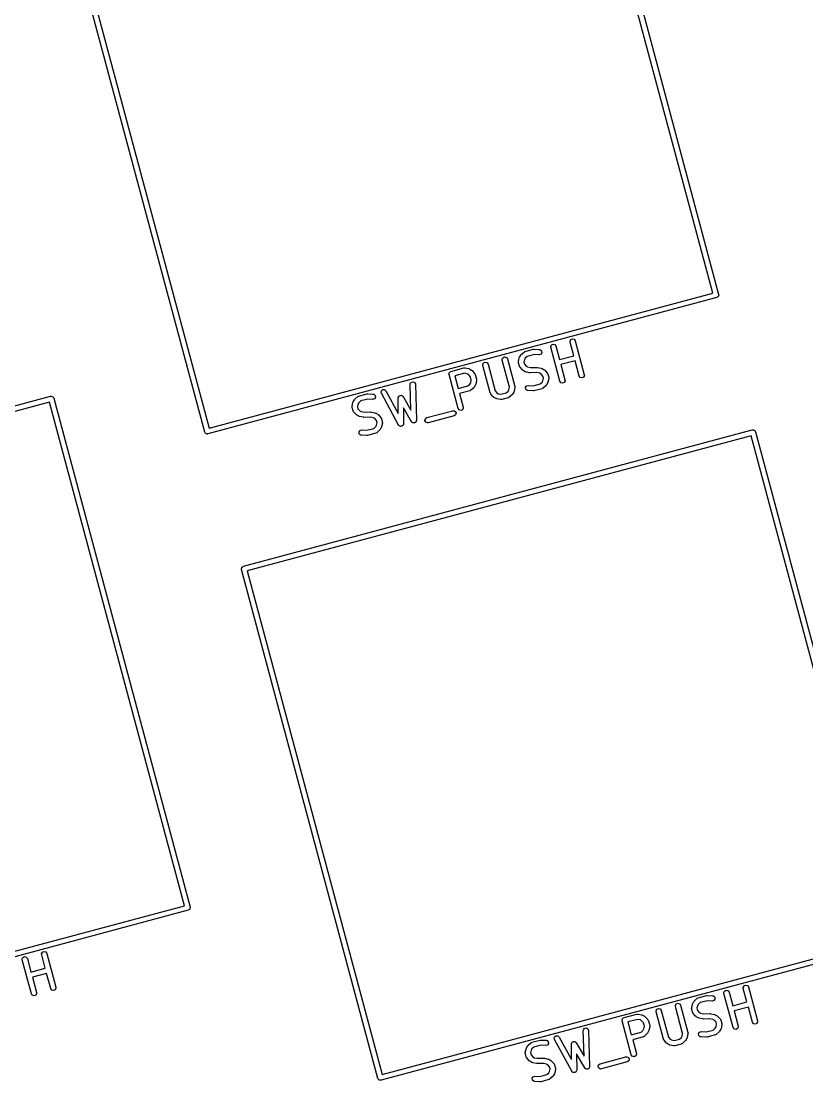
# Model space of a CAD drawing. Extents: x 43 to 269, y -130 to -26.
# Drawn here: x 222.45 to 244.81, y -81.91 to -51.71 of the extents above; entities that cross this region are included whole.
import ezdxf

# ---------------------------------------------------------------- set-up
doc = ezdxf.new("R2010")
doc.units = 0
doc.layers.add('BLACK', color=7, linetype='CONTINUOUS')

msp = doc.modelspace()

# ---------------------------------------------------------------- linework, layer by layer
at = {"layer": 'BLACK', "linetype": 'CONTINUOUS'}
for p, q in [((242.14, -59.4581), (238.296, -45.1141)), ((238.422, -45.0028), (242.304, -59.4917)), ((227.67, -63.4128), (223.788, -48.9239)), ((223.952, -48.9576), (227.796, -63.3016)), ((227.796, -63.3016), (242.14, -59.4581)), ((242.251, -59.5836), (227.762, -63.4659)), ((242.267, -59.5724), (242.251, -59.5836)), ((242.284, -59.5642), (242.267, -59.5724)), ((242.287, -59.558), (242.284, -59.5642)), ((242.293, -59.5541), (242.287, -59.558)), ((242.298, -59.5353), (242.293, -59.5541)), ((242.306, -59.5177), (242.298, -59.5353)), ((242.304, -59.4917), (242.305, -59.5016)), ((242.305, -59.5016), (242.306, -59.5046)), ((242.306, -59.5046), (242.305, -59.5078)), ((242.305, -59.5078), (242.306, -59.5177)), ((237.521, -60.9719), (237.543, -60.9254)), ((237.524, -60.9979), (237.521, -60.9719)), ((237.783, -61.9638), (237.524, -60.9979)), ((237.543, -60.9254), (237.59, -60.9037)), ((237.59, -60.9037), (237.639, -60.917)), ((237.639, -60.917), (237.669, -60.959)), ((237.669, -60.959), (237.772, -61.3466)), ((238.073, -60.824), (238.095, -60.7775)), ((238.076, -60.85), (238.073, -60.824)), ((238.179, -61.2375), (238.076, -60.85)), ((238.095, -60.7775), (238.142, -60.7558)), ((238.142, -60.7558), (238.191, -60.7691)), ((238.191, -60.7691), (238.221, -60.8111)), ((238.221, -60.8111), (238.479, -61.7771)), ((236.142, -61.3417), (236.163, -61.2952)), ((236.163, -61.2952), (236.21, -61.2735)), ((236.21, -61.2735), (236.259, -61.2868)), ((236.259, -61.2868), (236.289, -61.3288)), ((236.606, -61.4062), (236.627, -61.3019)), ((236.627, -61.3019), (236.636, -61.2811)), ((236.636, -61.2794), (236.67, -61.2211)), ((236.636, -61.2811), (236.636, -61.2794)), ((236.67, -61.2211), (236.684, -61.2039)), ((236.684, -61.2039), (236.685, -61.2025)), ((236.685, -61.2025), (236.764, -61.1319)), ((236.764, -61.1319), (236.787, -61.1182)), ((236.787, -61.1182), (236.791, -61.1181)), ((236.791, -61.1181), (236.795, -61.1155)), ((236.851, -61.2558), (236.793, -61.3067)), ((236.795, -61.1155), (237.025, -61.0539)), ((237.052, -61.2019), (236.851, -61.2558)), ((237.025, -61.0539), (237.047, -61.052)), ((237.047, -61.052), (237.049, -61.0515)), ((237.049, -61.0515), (237.199, -61.0605)), ((237.19, -61.2102), (237.052, -61.2019)), ((237.239, -61.1956), (237.19, -61.2102)), ((237.199, -61.0605), (237.224, -61.0666)), ((237.224, -61.0666), (237.262, -61.1018)), ((237.267, -61.1528), (237.239, -61.1956)), ((237.262, -61.1018), (237.267, -61.1528)), ((237.772, -61.3466), (238.179, -61.2375)), ((234.679, -61.6825), (235.047, -61.5839)), ((235.047, -61.5839), (235.073, -61.5816)), ((235.073, -61.5816), (235.077, -61.5835)), ((235.077, -61.5835), (235.081, -61.5828)), ((235.081, -61.5828), (235.186, -61.6042)), ((235.186, -61.6042), (235.207, -61.6124)), ((235.59, -61.4896), (235.611, -61.4431)), ((235.592, -61.5155), (235.59, -61.4896)), ((235.801, -62.2974), (235.592, -61.5155)), ((235.611, -61.4431), (235.658, -61.4214)), ((235.658, -61.4214), (235.707, -61.4347)), ((235.707, -61.4347), (235.737, -61.4767)), ((235.737, -61.4767), (235.942, -62.2415)), ((236.144, -61.3676), (236.142, -61.3417)), ((236.349, -62.1324), (236.144, -61.3676)), ((236.289, -61.3288), (236.498, -62.1107)), ((236.605, -61.4147), (236.607, -61.4107)), ((236.607, -61.4407), (236.605, -61.4147)), ((236.607, -61.4107), (236.606, -61.4062)), ((236.632, -61.5327), (236.607, -61.4407)), ((236.634, -61.5363), (236.632, -61.5327)), ((236.634, -61.5408), (236.634, -61.5363)), ((236.648, -61.563), (236.634, -61.5408)), ((236.719, -61.6427), (236.648, -61.563)), ((236.772, -61.3439), (236.757, -61.419)), ((236.757, -61.419), (236.772, -61.4767)), ((236.793, -61.3067), (236.772, -61.3439)), ((236.772, -61.4767), (236.823, -61.5341)), ((236.823, -61.5341), (236.86, -61.5556)), ((236.86, -61.5556), (236.944, -61.5728)), ((236.944, -61.5728), (237.132, -61.5696)), ((237.132, -61.5696), (237.145, -61.5717)), ((237.145, -61.5717), (237.149, -61.5712)), ((237.149, -61.5712), (237.253, -61.5925)), ((237.253, -61.5925), (237.274, -61.6007)), ((237.274, -61.6007), (237.276, -61.601)), ((237.276, -61.601), (237.334, -61.6347)), ((238.218, -61.3824), (237.811, -61.4915)), ((237.811, -61.4915), (237.927, -61.925)), ((238.334, -61.8159), (238.218, -61.3824)), ((234.624, -61.7484), (234.632, -61.7307)), ((234.625, -61.7582), (234.624, -61.7484)), ((234.624, -61.7615), (234.625, -61.7582)), ((234.625, -61.7645), (234.624, -61.7615)), ((234.626, -61.7743), (234.625, -61.7645)), ((234.885, -62.7403), (234.626, -61.7743)), ((234.632, -61.7307), (234.637, -61.7119)), ((234.637, -61.7119), (234.642, -61.708)), ((234.642, -61.708), (234.645, -61.7019)), ((234.645, -61.7019), (234.663, -61.6936)), ((234.663, -61.6936), (234.679, -61.6825)), ((235.069, -61.7333), (234.79, -61.8079)), ((234.79, -61.8079), (234.887, -62.169)), ((235.144, -61.7487), (235.069, -61.7333)), ((235.181, -61.7702), (235.144, -61.7487)), ((235.232, -61.8275), (235.181, -61.7702)), ((235.207, -61.6124), (235.208, -61.6127)), ((235.208, -61.6127), (235.266, -61.6464)), ((235.26, -61.9313), (235.232, -61.8275)), ((235.266, -61.6464), (235.284, -61.6608)), ((235.284, -61.6608), (235.285, -61.6616)), ((235.285, -61.6616), (235.356, -61.7412)), ((235.356, -61.7412), (235.369, -61.7634)), ((235.369, -61.7634), (235.369, -61.7679)), ((235.369, -61.7679), (235.372, -61.7716)), ((235.372, -61.7716), (235.409, -61.9096)), ((236.72, -61.6435), (236.719, -61.6427)), ((236.737, -61.6579), (236.72, -61.6435)), ((236.796, -61.6915), (236.737, -61.6579)), ((236.797, -61.6918), (236.796, -61.6915)), ((236.818, -61.7001), (236.797, -61.6918)), ((236.922, -61.7214), (236.818, -61.7001)), ((236.926, -61.7209), (236.922, -61.7214)), ((236.939, -61.7229), (236.926, -61.7209)), ((237.127, -61.7198), (236.939, -61.7229)), ((237.211, -61.737), (237.127, -61.7198)), ((237.248, -61.7585), (237.211, -61.737)), ((237.299, -61.8158), (237.248, -61.7585)), ((237.315, -61.8736), (237.299, -61.8158)), ((237.299, -61.9487), (237.315, -61.8736)), ((237.334, -61.6347), (237.351, -61.6491)), ((237.351, -61.6491), (237.353, -61.6499)), ((237.353, -61.6499), (237.423, -61.7296)), ((237.423, -61.7296), (237.437, -61.7518)), ((237.437, -61.7518), (237.437, -61.7562)), ((237.437, -61.7562), (237.439, -61.7599)), ((237.439, -61.7599), (237.464, -61.8519)), ((237.465, -61.8864), (237.444, -61.9907)), ((237.464, -61.8519), (237.466, -61.8779)), ((237.466, -61.8779), (237.465, -61.8819)), ((237.465, -61.8819), (237.465, -61.8864)), ((238.364, -61.8579), (238.334, -61.8159)), ((238.413, -61.8712), (238.364, -61.8579)), ((238.46, -61.8495), (238.413, -61.8712)), ((238.482, -61.803), (238.46, -61.8495)), ((238.479, -61.7771), (238.482, -61.803)), ((232.703, -62.2332), (232.743, -62.2014)), ((232.743, -62.2014), (232.794, -62.2028)), ((232.794, -62.2028), (232.832, -62.2369)), ((233.519, -62.0528), (233.523, -62.027)), ((233.54, -62.7833), (233.519, -62.0528)), ((233.523, -62.027), (233.555, -61.9868)), ((233.555, -61.9868), (233.605, -61.9765)), ((233.605, -61.9765), (233.651, -62.0009)), ((233.651, -62.0009), (233.669, -62.0486)), ((233.669, -62.0486), (233.698, -63.0762)), ((234.887, -62.169), (235.165, -62.0944)), ((235.165, -62.0944), (235.223, -62.0436)), ((235.223, -62.0436), (235.244, -62.0063)), ((235.244, -62.0063), (235.26, -61.9313)), ((235.331, -62.1477), (235.252, -62.2184)), ((235.332, -62.1463), (235.331, -62.1477)), ((235.347, -62.1291), (235.332, -62.1463)), ((235.38, -62.0708), (235.347, -62.1291)), ((235.389, -62.0483), (235.38, -62.0692)), ((235.38, -62.0692), (235.38, -62.0708)), ((235.41, -61.944), (235.389, -62.0483)), ((235.409, -61.9096), (235.411, -61.9355)), ((235.411, -61.9355), (235.409, -61.9396)), ((235.409, -61.9396), (235.41, -61.944)), ((236.312, -62.2447), (236.333, -62.2075)), ((236.333, -62.2075), (236.349, -62.1324)), ((236.499, -62.1452), (236.478, -62.2495)), ((236.498, -62.1107), (236.5, -62.1367)), ((236.5, -62.1367), (236.499, -62.1407)), ((236.499, -62.1407), (236.499, -62.1452)), ((236.804, -62.1398), (236.832, -62.097)), ((236.81, -62.1907), (236.804, -62.1398)), ((236.847, -62.226), (236.81, -62.1907)), ((236.832, -62.097), (236.881, -62.0823)), ((236.881, -62.0823), (237.019, -62.0906)), ((237.019, -62.0906), (237.22, -62.0367)), ((237.276, -62.177), (237.046, -62.2387)), ((237.22, -62.0367), (237.278, -61.9859)), ((237.28, -62.1745), (237.276, -62.177)), ((237.278, -61.9859), (237.299, -61.9487)), ((237.285, -62.1744), (237.28, -62.1745)), ((237.307, -62.1607), (237.285, -62.1744)), ((237.386, -62.0901), (237.307, -62.1607)), ((237.387, -62.0886), (237.386, -62.0901)), ((237.402, -62.0715), (237.387, -62.0886)), ((237.435, -62.0131), (237.402, -62.0715)), ((237.436, -62.0115), (237.435, -62.0131)), ((237.444, -61.9907), (237.436, -62.0115)), ((237.812, -62.0058), (237.783, -61.9638)), ((237.861, -62.0191), (237.812, -62.0058)), ((237.908, -61.9974), (237.861, -62.0191)), ((237.93, -61.9509), (237.908, -61.9974)), ((237.927, -61.925), (237.93, -61.9509)), ((208.793, -66.2752), (223.282, -62.3929)), ((223.282, -62.3929), (223.291, -62.392)), ((223.291, -62.392), (223.294, -62.3906)), ((223.294, -62.3906), (223.298, -62.3915)), ((223.298, -62.3915), (223.308, -62.3906)), ((223.308, -62.3906), (223.325, -62.3989)), ((223.325, -62.3989), (223.344, -62.4039)), ((223.344, -62.4039), (223.348, -62.4095)), ((223.348, -62.4095), (223.354, -62.4123)), ((223.354, -62.4123), (223.362, -62.43)), ((223.362, -62.43), (223.373, -62.4459)), ((223.373, -62.4459), (227.256, -76.9348)), ((231.898, -62.5489), (231.932, -62.4906)), ((231.932, -62.4906), (231.946, -62.4734)), ((231.946, -62.4734), (231.947, -62.472)), ((231.947, -62.472), (232.027, -62.4013)), ((232.027, -62.4013), (232.049, -62.3877)), ((232.049, -62.3877), (232.053, -62.3875)), ((232.053, -62.3875), (232.057, -62.385)), ((232.057, -62.385), (232.287, -62.3234)), ((232.314, -62.4714), (232.113, -62.5253)), ((232.287, -62.3234), (232.309, -62.3214)), ((232.309, -62.3214), (232.311, -62.3209)), ((232.311, -62.3209), (232.461, -62.33)), ((232.452, -62.4797), (232.314, -62.4714)), ((232.502, -62.4651), (232.452, -62.4797)), ((232.461, -62.33), (232.487, -62.336)), ((232.487, -62.336), (232.524, -62.3713)), ((232.53, -62.4222), (232.502, -62.4651)), ((232.524, -62.3713), (232.53, -62.4222)), ((232.692, -62.2835), (232.703, -62.2332)), ((232.701, -62.3082), (232.692, -62.2835)), ((233.189, -63.2125), (232.701, -62.3082)), ((232.832, -62.2369), (233.18, -62.8797)), ((233.179, -62.4377), (233.184, -62.412)), ((233.18, -62.8797), (233.179, -62.4377)), ((233.184, -62.412), (233.188, -62.4068)), ((233.188, -62.4068), (233.19, -62.4)), ((233.19, -62.4), (233.204, -62.3876)), ((233.204, -62.3876), (233.217, -62.3727)), ((233.217, -62.3727), (233.224, -62.3715)), ((233.224, -62.3715), (233.229, -62.3671)), ((233.229, -62.3671), (233.248, -62.3671)), ((233.248, -62.3671), (233.267, -62.3637)), ((233.267, -62.3637), (233.273, -62.3672)), ((233.273, -62.3672), (233.28, -62.3672)), ((233.28, -62.3672), (233.295, -62.3796)), ((233.295, -62.3796), (233.312, -62.3893)), ((233.312, -62.3893), (233.314, -62.3958)), ((233.314, -62.3958), (233.319, -62.4002)), ((233.319, -62.4002), (233.54, -62.7833)), ((235.221, -62.2347), (234.926, -62.3139)), ((234.926, -62.3139), (235.03, -62.7014)), ((235.225, -62.2321), (235.221, -62.2347)), ((235.229, -62.232), (235.225, -62.2321)), ((235.252, -62.2184), (235.229, -62.232)), ((235.804, -62.3011), (235.801, -62.2974)), ((235.804, -62.3056), (235.804, -62.3011)), ((235.818, -62.3278), (235.804, -62.3056)), ((235.888, -62.4075), (235.818, -62.3278)), ((235.89, -62.4082), (235.888, -62.4075)), ((235.907, -62.4227), (235.89, -62.4082)), ((235.965, -62.4563), (235.907, -62.4227)), ((235.942, -62.2415), (235.992, -62.2988)), ((235.967, -62.4566), (235.965, -62.4563)), ((235.988, -62.4649), (235.967, -62.4566)), ((236.092, -62.4862), (235.988, -62.4649)), ((235.992, -62.2988), (236.03, -62.3203)), ((236.03, -62.3203), (236.105, -62.3357)), ((236.096, -62.4855), (236.092, -62.4862)), ((236.101, -62.4874), (236.096, -62.4855)), ((236.127, -62.4852), (236.101, -62.4874)), ((236.105, -62.3357), (236.255, -62.2956)), ((236.31, -62.4359), (236.127, -62.4852)), ((236.255, -62.2956), (236.312, -62.2447)), ((236.314, -62.4333), (236.31, -62.4359)), ((236.319, -62.4332), (236.314, -62.4333)), ((236.341, -62.4195), (236.319, -62.4332)), ((236.421, -62.3489), (236.341, -62.4195)), ((236.436, -62.3303), (236.421, -62.3475)), ((236.421, -62.3475), (236.421, -62.3489)), ((236.469, -62.272), (236.436, -62.3303)), ((236.47, -62.2703), (236.469, -62.272)), ((236.478, -62.2495), (236.47, -62.2703)), ((236.872, -62.2321), (236.847, -62.226)), ((237.023, -62.2411), (236.872, -62.2321)), ((237.024, -62.2406), (237.023, -62.2411)), ((237.046, -62.2387), (237.024, -62.2406)), ((223.248, -62.5572), (208.904, -66.4007)), ((227.091, -76.9012), (223.248, -62.5572)), ((231.867, -62.6842), (231.869, -62.6801)), ((231.869, -62.7101), (231.867, -62.6842)), ((231.868, -62.6757), (231.89, -62.5714)), ((231.869, -62.6801), (231.868, -62.6757)), ((231.894, -62.8021), (231.869, -62.7101)), ((231.89, -62.5714), (231.898, -62.5505)), ((231.897, -62.8058), (231.894, -62.8021)), ((231.897, -62.8103), (231.897, -62.8058)), ((231.91, -62.8325), (231.897, -62.8103)), ((231.898, -62.5505), (231.898, -62.5489)), ((232.034, -62.6133), (232.019, -62.6884)), ((232.019, -62.6884), (232.034, -62.7462)), ((232.056, -62.5761), (232.034, -62.6133)), ((232.034, -62.7462), (232.085, -62.8035)), ((232.113, -62.5253), (232.056, -62.5761)), ((232.085, -62.8035), (232.122, -62.825)), ((233.558, -63.1157), (233.33, -62.7188)), ((233.33, -62.7188), (233.33, -63.1768)), ((233.996, -62.9992), (234.732, -62.802)), ((234.732, -62.802), (234.758, -62.7997)), ((234.758, -62.7997), (234.805, -62.8214)), ((234.914, -62.7823), (234.885, -62.7403)), ((234.964, -62.7956), (234.914, -62.7823)), ((235.01, -62.7739), (234.964, -62.7956)), ((235.032, -62.7274), (235.01, -62.7739)), ((235.03, -62.7014), (235.032, -62.7274)), ((231.981, -62.9121), (231.91, -62.8325)), ((231.982, -62.9129), (231.981, -62.9121)), ((232, -62.9273), (231.982, -62.9129)), ((232.058, -62.961), (232, -62.9273)), ((232.06, -62.9613), (232.058, -62.961)), ((232.08, -62.9695), (232.06, -62.9613)), ((232.185, -62.9909), (232.08, -62.9695)), ((232.122, -62.825), (232.207, -62.8423)), ((232.188, -62.9903), (232.185, -62.9909)), ((232.201, -62.9924), (232.188, -62.9903)), ((232.389, -62.9892), (232.201, -62.9924)), ((232.207, -62.8423), (232.395, -62.8391)), ((232.473, -63.0065), (232.389, -62.9892)), ((232.395, -62.8391), (232.408, -62.8411)), ((232.408, -62.8411), (232.411, -62.8406)), ((232.411, -62.8406), (232.515, -62.862)), ((232.511, -63.028), (232.473, -63.0065)), ((232.562, -63.0853), (232.511, -63.028)), ((232.515, -62.862), (232.536, -62.8702)), ((232.536, -62.8702), (232.538, -62.8705)), ((232.538, -62.8705), (232.596, -62.9042)), ((232.577, -63.1431), (232.562, -63.0853)), ((232.596, -62.9042), (232.613, -62.9186)), ((232.613, -62.9186), (232.615, -62.9193)), ((232.615, -62.9193), (232.686, -62.999)), ((232.686, -62.999), (232.699, -63.0212)), ((232.699, -63.0212), (232.699, -63.0257)), ((232.699, -63.0257), (232.702, -63.0294)), ((232.702, -63.0294), (232.726, -63.1214)), ((233.69, -63.1081), (233.688, -63.1158)), ((233.694, -63.1019), (233.69, -63.1081)), ((233.698, -63.0762), (233.694, -63.1019)), ((233.941, -63.0782), (233.954, -63.0286)), ((233.963, -63.1247), (233.941, -63.0782)), ((233.954, -63.0286), (233.996, -62.9992)), ((234.771, -62.9469), (234.035, -63.1441)), ((234.813, -62.9175), (234.771, -62.9469)), ((234.805, -62.8214), (234.827, -62.8679)), ((234.827, -62.8679), (234.813, -62.9175)), ((227.681, -63.4288), (227.67, -63.4128)), ((228.771, -67.233), (243.26, -63.3507)), ((232.066, -63.4092), (232.094, -63.3664)), ((232.072, -63.4602), (232.066, -63.4092)), ((232.094, -63.3664), (232.144, -63.3518)), ((232.144, -63.3518), (232.282, -63.3601)), ((232.282, -63.3601), (232.483, -63.3062)), ((232.483, -63.3062), (232.54, -63.2554)), ((232.54, -63.2554), (232.562, -63.2181)), ((232.562, -63.2181), (232.577, -63.1431)), ((232.649, -63.3595), (232.569, -63.4302)), ((232.65, -63.3581), (232.649, -63.3595)), ((232.664, -63.3409), (232.65, -63.3581)), ((232.698, -63.2826), (232.664, -63.3409)), ((232.706, -63.2601), (232.698, -63.281)), ((232.698, -63.281), (232.698, -63.2826)), ((232.728, -63.1558), (232.706, -63.2601)), ((232.726, -63.1214), (232.729, -63.1473)), ((232.729, -63.1473), (232.727, -63.1514)), ((232.727, -63.1514), (232.728, -63.1558)), ((233.195, -63.2177), (233.189, -63.2125)), ((233.198, -63.2251), (233.195, -63.2177)), ((233.214, -63.2343), (233.198, -63.2251)), ((233.228, -63.2466), (233.214, -63.2343)), ((233.236, -63.2468), (233.228, -63.2466)), ((233.242, -63.2507), (233.236, -63.2468)), ((233.261, -63.2475), (233.242, -63.2507)), ((233.279, -63.248), (233.261, -63.2475)), ((233.285, -63.2431), (233.279, -63.248)), ((233.293, -63.2418), (233.285, -63.2431)), ((233.305, -63.2276), (233.293, -63.2418)), ((233.319, -63.2162), (233.305, -63.2276)), ((233.321, -63.2085), (233.319, -63.2162)), ((233.326, -63.2024), (233.321, -63.2085)), ((233.33, -63.1768), (233.326, -63.2024)), ((233.564, -63.1207), (233.558, -63.1157)), ((233.567, -63.1281), (233.564, -63.1207)), ((233.583, -63.1368), (233.567, -63.1281)), ((233.598, -63.1487), (233.583, -63.1368)), ((233.605, -63.1487), (233.598, -63.1487)), ((233.612, -63.1525), (233.605, -63.1487)), ((233.63, -63.1487), (233.612, -63.1525)), ((233.649, -63.1488), (233.63, -63.1487)), ((233.655, -63.1437), (233.649, -63.1488)), ((233.663, -63.1421), (233.655, -63.1437)), ((233.674, -63.1277), (233.663, -63.1421)), ((233.688, -63.1158), (233.674, -63.1277)), ((234.009, -63.1464), (233.963, -63.1247)), ((234.035, -63.1441), (234.009, -63.1464)), ((243.26, -63.3507), (243.27, -63.3498)), ((243.27, -63.3498), (243.273, -63.3484)), ((243.273, -63.3484), (243.276, -63.3493)), ((243.276, -63.3493), (243.286, -63.3484)), ((243.286, -63.3484), (243.304, -63.3567)), ((243.304, -63.3567), (243.323, -63.3617)), ((243.323, -63.3617), (243.327, -63.3672)), ((243.327, -63.3672), (243.333, -63.3701)), ((243.333, -63.3701), (243.341, -63.3878)), ((243.341, -63.3878), (243.352, -63.4037)), ((243.352, -63.4037), (247.234, -77.8926)), ((227.69, -63.4465), (227.681, -63.4288)), ((227.696, -63.4493), (227.69, -63.4465)), ((227.7, -63.4549), (227.696, -63.4493)), ((227.718, -63.4599), (227.7, -63.4549)), ((227.736, -63.4681), (227.718, -63.4599)), ((227.746, -63.4673), (227.736, -63.4681)), ((227.749, -63.4681), (227.746, -63.4673)), ((227.752, -63.4667), (227.749, -63.4681)), ((227.762, -63.4659), (227.752, -63.4667)), ((243.227, -63.515), (228.883, -67.3584)), ((232.109, -63.4955), (232.072, -63.4602)), ((232.135, -63.5015), (232.109, -63.4955)), ((232.285, -63.5105), (232.135, -63.5015)), ((232.286, -63.5101), (232.285, -63.5105)), ((232.309, -63.5081), (232.286, -63.5101)), ((232.539, -63.4465), (232.309, -63.5081)), ((232.542, -63.4439), (232.539, -63.4465)), ((232.547, -63.4438), (232.542, -63.4439)), ((232.569, -63.4302), (232.547, -63.4438)), ((247.07, -77.859), (243.227, -63.515)), ((228.716, -67.2989), (228.724, -67.2812)), ((228.717, -67.3087), (228.716, -67.2989)), ((228.716, -67.312), (228.717, -67.3087)), ((228.717, -67.315), (228.716, -67.312)), ((228.718, -67.3248), (228.717, -67.315)), ((232.601, -81.8137), (228.718, -67.3248)), ((228.724, -67.2812), (228.729, -67.2624)), ((228.729, -67.2624), (228.735, -67.2585)), ((228.735, -67.2585), (228.738, -67.2524)), ((228.738, -67.2524), (228.755, -67.2441)), ((228.755, -67.2441), (228.771, -67.233)), ((228.883, -67.3584), (232.726, -81.7024)), ((212.747, -80.7447), (227.091, -76.9012)), ((227.239, -77.0011), (227.236, -77.0073)), ((227.245, -76.9973), (227.239, -77.0011)), ((227.25, -76.9784), (227.245, -76.9973)), ((227.258, -76.9608), (227.25, -76.9784)), ((227.256, -76.9348), (227.257, -76.9447)), ((227.257, -76.9447), (227.258, -76.9477)), ((227.258, -76.9477), (227.257, -76.9509)), ((227.257, -76.9509), (227.258, -76.9608)), ((227.203, -77.0267), (212.714, -80.909)), ((227.219, -77.0155), (227.203, -77.0267)), ((227.236, -77.0073), (227.219, -77.0155)), ((232.726, -81.7024), (247.07, -77.859)), ((223.047, -78.2206), (223.093, -78.199)), ((223.093, -78.199), (223.143, -78.2122)), ((223.143, -78.2122), (223.172, -78.2543)), ((247.181, -77.9845), (232.692, -81.8667)), ((222.473, -78.415), (222.495, -78.3685)), ((222.476, -78.441), (222.473, -78.415)), ((222.734, -79.4069), (222.476, -78.441)), ((222.495, -78.3685), (222.541, -78.3468)), ((222.541, -78.3468), (222.591, -78.3601)), ((222.591, -78.3601), (222.62, -78.4022)), ((222.62, -78.4022), (222.724, -78.7897)), ((223.025, -78.2671), (223.047, -78.2206)), ((223.028, -78.2931), (223.025, -78.2671)), ((223.131, -78.6806), (223.028, -78.2931)), ((223.172, -78.2543), (223.431, -79.2202)), ((222.724, -78.7897), (223.131, -78.6806)), ((223.17, -78.8255), (222.763, -78.9346)), ((222.763, -78.9346), (222.879, -79.3681)), ((223.286, -79.259), (223.17, -78.8255)), ((222.764, -79.4489), (222.734, -79.4069)), ((222.882, -79.394), (222.86, -79.4405)), ((222.879, -79.3681), (222.882, -79.394)), ((223.316, -79.301), (223.286, -79.259)), ((223.365, -79.3143), (223.316, -79.301)), ((223.412, -79.2926), (223.365, -79.3143)), ((223.433, -79.2461), (223.412, -79.2926)), ((223.431, -79.2202), (223.433, -79.2461)), ((242.452, -79.3728), (242.474, -79.3263)), ((242.454, -79.3988), (242.452, -79.3728)), ((242.713, -80.3647), (242.454, -79.3988)), ((242.474, -79.3263), (242.52, -79.3046)), ((242.52, -79.3046), (242.57, -79.3179)), ((242.57, -79.3179), (242.599, -79.3599)), ((242.599, -79.3599), (242.703, -79.7475)), ((243.004, -79.2249), (243.026, -79.1784)), ((243.006, -79.2509), (243.004, -79.2249)), ((243.11, -79.6384), (243.006, -79.2509)), ((243.026, -79.1784), (243.072, -79.1567)), ((243.072, -79.1567), (243.122, -79.17)), ((243.122, -79.17), (243.151, -79.212)), ((243.151, -79.212), (243.41, -80.178)), ((222.813, -79.4622), (222.764, -79.4489)), ((222.86, -79.4405), (222.813, -79.4622)), ((241.072, -79.7425), (241.094, -79.6961)), ((241.094, -79.6961), (241.14, -79.6744)), ((241.14, -79.6744), (241.19, -79.6876)), ((241.19, -79.6876), (241.219, -79.7297)), ((241.537, -79.8071), (241.558, -79.7028)), ((241.558, -79.7028), (241.566, -79.6819)), ((241.566, -79.6803), (241.6, -79.622)), ((241.566, -79.6819), (241.566, -79.6803)), ((241.6, -79.622), (241.614, -79.6048)), ((241.614, -79.6048), (241.615, -79.6034)), ((241.615, -79.6034), (241.695, -79.5327)), ((241.695, -79.5327), (241.717, -79.5191)), ((241.724, -79.7075), (241.702, -79.7448)), ((241.717, -79.5191), (241.722, -79.519)), ((241.722, -79.519), (241.725, -79.5164)), ((241.781, -79.6567), (241.724, -79.7075)), ((241.725, -79.5164), (241.955, -79.4548)), ((241.982, -79.6028), (241.781, -79.6567)), ((241.955, -79.4548), (241.978, -79.4528)), ((241.978, -79.4528), (241.979, -79.4524)), ((241.979, -79.4524), (242.129, -79.4614)), ((242.121, -79.6111), (241.982, -79.6028)), ((242.17, -79.5965), (242.121, -79.6111)), ((242.129, -79.4614), (242.155, -79.4674)), ((242.155, -79.4674), (242.192, -79.5027)), ((242.198, -79.5537), (242.17, -79.5965)), ((242.192, -79.5027), (242.198, -79.5537)), ((242.703, -79.7475), (243.11, -79.6384)), ((239.609, -80.0834), (239.977, -79.9848)), ((239.977, -79.9848), (240.003, -79.9825)), ((240.003, -79.9825), (240.007, -79.9844)), ((240.007, -79.9844), (240.012, -79.9837)), ((240.012, -79.9837), (240.116, -80.0051)), ((240.116, -80.0051), (240.137, -80.0133)), ((240.137, -80.0133), (240.139, -80.0136)), ((240.139, -80.0136), (240.197, -80.0473)), ((240.52, -79.8904), (240.542, -79.8439)), ((240.522, -79.9164), (240.52, -79.8904)), ((240.732, -80.6983), (240.522, -79.9164)), ((240.542, -79.8439), (240.588, -79.8223)), ((240.588, -79.8223), (240.638, -79.8355)), ((240.638, -79.8355), (240.667, -79.8776)), ((240.667, -79.8776), (240.872, -80.6424)), ((241.074, -79.7685), (241.072, -79.7425)), ((241.279, -80.5333), (241.074, -79.7685)), ((241.219, -79.7297), (241.429, -80.5116)), ((241.535, -79.8156), (241.537, -79.8115)), ((241.538, -79.8416), (241.535, -79.8156)), ((241.537, -79.8115), (241.537, -79.8071)), ((241.562, -79.9336), (241.538, -79.8416)), ((241.565, -79.9372), (241.562, -79.9336)), ((241.565, -79.9417), (241.565, -79.9372)), ((241.579, -79.9639), (241.565, -79.9417)), ((241.649, -80.0436), (241.579, -79.9639)), ((241.702, -79.7448), (241.687, -79.8198)), ((241.687, -79.8198), (241.703, -79.8776)), ((241.703, -79.8776), (241.753, -79.9349)), ((241.753, -79.9349), (241.791, -79.9564)), ((241.791, -79.9564), (241.875, -79.9737)), ((241.875, -79.9737), (242.063, -79.9705)), ((242.063, -79.9705), (242.076, -79.9726)), ((242.076, -79.9726), (242.079, -79.972)), ((242.079, -79.972), (242.184, -79.9934)), ((242.184, -79.9934), (242.204, -80.0016)), ((242.204, -80.0016), (242.206, -80.0019)), ((242.206, -80.0019), (242.264, -80.0356)), ((243.149, -79.7833), (242.742, -79.8923)), ((242.742, -79.8923), (242.858, -80.3259)), ((243.265, -80.2168), (243.149, -79.7833)), ((239.554, -80.1493), (239.562, -80.1316)), ((239.555, -80.1591), (239.554, -80.1493)), ((239.554, -80.1623), (239.555, -80.1591)), ((239.556, -80.1654), (239.554, -80.1623)), ((239.556, -80.1752), (239.556, -80.1654)), ((239.815, -81.1411), (239.556, -80.1752)), ((239.562, -80.1316), (239.567, -80.1128)), ((239.567, -80.1128), (239.573, -80.1089)), ((239.573, -80.1089), (239.576, -80.1028)), ((239.576, -80.1028), (239.593, -80.0945)), ((239.593, -80.0945), (239.609, -80.0834)), ((239.999, -80.1342), (239.721, -80.2088)), ((239.721, -80.2088), (239.817, -80.5699)), ((240.074, -80.1496), (239.999, -80.1342)), ((240.111, -80.1711), (240.074, -80.1496)), ((240.162, -80.2284), (240.111, -80.1711)), ((240.19, -80.3322), (240.162, -80.2284)), ((240.197, -80.0473), (240.214, -80.0617)), ((240.214, -80.0617), (240.216, -80.0625)), ((240.216, -80.0625), (240.286, -80.1421)), ((240.286, -80.1421), (240.3, -80.1643)), ((240.3, -80.1643), (240.3, -80.1688)), ((240.3, -80.1688), (240.303, -80.1725)), ((240.303, -80.1725), (240.34, -80.3105)), ((240.34, -80.3105), (240.342, -80.3364)), ((241.651, -80.0443), (241.649, -80.0436)), ((241.668, -80.0588), (241.651, -80.0443)), ((241.726, -80.0924), (241.668, -80.0588)), ((241.728, -80.0927), (241.726, -80.0924)), ((241.749, -80.101), (241.728, -80.0927)), ((241.853, -80.1223), (241.749, -80.101)), ((241.856, -80.1218), (241.853, -80.1223)), ((241.869, -80.1238), (241.856, -80.1218)), ((242.057, -80.1207), (241.869, -80.1238)), ((242.142, -80.1379), (242.057, -80.1207)), ((242.179, -80.1594), (242.142, -80.1379)), ((242.23, -80.2167), (242.179, -80.1594)), ((242.245, -80.2745), (242.23, -80.2167)), ((242.23, -80.3496), (242.245, -80.2745)), ((242.264, -80.0356), (242.282, -80.05)), ((242.282, -80.05), (242.283, -80.0508)), ((242.283, -80.0508), (242.354, -80.1305)), ((242.354, -80.1305), (242.367, -80.1526)), ((242.367, -80.1526), (242.367, -80.1571)), ((242.367, -80.1571), (242.37, -80.1608)), ((242.37, -80.1608), (242.395, -80.2528)), ((242.396, -80.2872), (242.374, -80.3916)), ((242.395, -80.2528), (242.397, -80.2787)), ((242.397, -80.2787), (242.395, -80.2828)), ((242.395, -80.2828), (242.396, -80.2872)), ((242.858, -80.3259), (242.86, -80.3518)), ((243.294, -80.2588), (243.265, -80.2168)), ((243.344, -80.2721), (243.294, -80.2588)), ((243.39, -80.2504), (243.344, -80.2721)), ((243.412, -80.2039), (243.39, -80.2504)), ((243.41, -80.178), (243.412, -80.2039)), ((237.633, -80.6341), (237.673, -80.6023)), ((237.673, -80.6023), (237.725, -80.6037)), ((237.725, -80.6037), (237.763, -80.6378)), ((238.45, -80.4537), (238.454, -80.4279)), ((238.47, -81.1841), (238.45, -80.4537)), ((238.454, -80.4279), (238.486, -80.3877)), ((238.486, -80.3877), (238.536, -80.3774)), ((238.536, -80.3774), (238.581, -80.4018)), ((238.581, -80.4018), (238.6, -80.4495)), ((238.6, -80.4495), (238.629, -81.477)), ((239.817, -80.5699), (240.096, -80.4953)), ((240.096, -80.4953), (240.153, -80.4445)), ((240.153, -80.4445), (240.175, -80.4072)), ((240.182, -80.6193), (240.16, -80.6329)), ((240.175, -80.4072), (240.19, -80.3322)), ((240.262, -80.5486), (240.182, -80.6193)), ((240.263, -80.5472), (240.262, -80.5486)), ((240.277, -80.53), (240.263, -80.5472)), ((240.311, -80.4717), (240.277, -80.53)), ((240.319, -80.4492), (240.311, -80.4701)), ((240.311, -80.4701), (240.311, -80.4717)), ((240.341, -80.3449), (240.319, -80.4492)), ((240.342, -80.3364), (240.34, -80.3405)), ((240.34, -80.3405), (240.341, -80.3449)), ((241.242, -80.6456), (241.264, -80.6084)), ((241.264, -80.6084), (241.279, -80.5333)), ((241.43, -80.5461), (241.408, -80.6504)), ((241.429, -80.5116), (241.431, -80.5376)), ((241.431, -80.5376), (241.429, -80.5416)), ((241.429, -80.5416), (241.43, -80.5461)), ((241.734, -80.5407), (241.763, -80.4979)), ((241.74, -80.5916), (241.734, -80.5407)), ((241.777, -80.6269), (241.74, -80.5916)), ((241.763, -80.4979), (241.812, -80.4832)), ((241.803, -80.633), (241.777, -80.6269)), ((241.812, -80.4832), (241.95, -80.4915)), ((241.95, -80.4915), (242.151, -80.4376)), ((242.207, -80.5779), (241.977, -80.6396)), ((242.151, -80.4376), (242.208, -80.3868)), ((242.211, -80.5754), (242.207, -80.5779)), ((242.208, -80.3868), (242.23, -80.3496)), ((242.215, -80.5752), (242.211, -80.5754)), ((242.237, -80.5616), (242.215, -80.5752)), ((242.317, -80.491), (242.237, -80.5616)), ((242.318, -80.4895), (242.317, -80.491)), ((242.332, -80.4723), (242.318, -80.4895)), ((242.366, -80.414), (242.332, -80.4723)), ((242.374, -80.3916), (242.366, -80.4124)), ((242.366, -80.4124), (242.366, -80.414)), ((242.742, -80.4067), (242.713, -80.3647)), ((242.792, -80.42), (242.742, -80.4067)), ((242.838, -80.3983), (242.792, -80.42)), ((242.86, -80.3518), (242.838, -80.3983)), ((236.829, -80.9498), (236.862, -80.8915)), ((236.862, -80.8915), (236.877, -80.8743)), ((236.877, -80.8743), (236.878, -80.8728)), ((236.878, -80.8728), (236.957, -80.8022)), ((236.957, -80.8022), (236.98, -80.7886)), ((236.98, -80.7886), (236.984, -80.7884)), ((236.984, -80.7884), (236.988, -80.7859)), ((237.044, -80.9262), (236.986, -80.977)), ((236.988, -80.7859), (237.218, -80.7242)), ((237.245, -80.8723), (237.044, -80.9262)), ((237.218, -80.7242), (237.24, -80.7223)), ((237.24, -80.7223), (237.242, -80.7218)), ((237.242, -80.7218), (237.392, -80.7308)), ((237.383, -80.8806), (237.245, -80.8723)), ((237.432, -80.8659), (237.383, -80.8806)), ((237.392, -80.7308), (237.417, -80.7369)), ((237.417, -80.7369), (237.454, -80.7722)), ((237.46, -80.8231), (237.432, -80.8659)), ((237.454, -80.7722), (237.46, -80.8231)), ((237.623, -80.6844), (237.633, -80.6341)), ((237.631, -80.7091), (237.623, -80.6844)), ((238.12, -81.6134), (237.631, -80.7091)), ((237.763, -80.6378), (238.11, -81.2806)), ((238.11, -80.8386), (238.114, -80.8129)), ((238.11, -81.2806), (238.11, -80.8386)), ((238.114, -80.8129), (238.119, -80.8077)), ((238.119, -80.8077), (238.12, -80.8009)), ((238.12, -80.8009), (238.135, -80.7885)), ((238.135, -80.7885), (238.147, -80.7736)), ((238.147, -80.7736), (238.154, -80.7724)), ((238.154, -80.7724), (238.159, -80.768)), ((238.159, -80.768), (238.179, -80.768)), ((238.179, -80.768), (238.198, -80.7646)), ((238.198, -80.7646), (238.204, -80.768)), ((238.204, -80.768), (238.211, -80.768)), ((238.211, -80.768), (238.226, -80.7805)), ((238.226, -80.7805), (238.242, -80.7902)), ((238.242, -80.7902), (238.245, -80.7967)), ((238.245, -80.7967), (238.25, -80.8011)), ((238.25, -80.8011), (238.47, -81.1841)), ((240.152, -80.6356), (239.856, -80.7148)), ((239.856, -80.7148), (239.96, -81.1023)), ((240.155, -80.633), (240.152, -80.6356)), ((240.16, -80.6329), (240.155, -80.633)), ((240.734, -80.702), (240.732, -80.6983)), ((240.735, -80.7065), (240.734, -80.702)), ((240.748, -80.7287), (240.735, -80.7065)), ((240.819, -80.8083), (240.748, -80.7287)), ((240.82, -80.8091), (240.819, -80.8083)), ((240.837, -80.8235), (240.82, -80.8091)), ((240.896, -80.8572), (240.837, -80.8235)), ((240.872, -80.6424), (240.923, -80.6997)), ((240.897, -80.8575), (240.896, -80.8572)), ((240.918, -80.8657), (240.897, -80.8575)), ((241.023, -80.8871), (240.918, -80.8657)), ((240.923, -80.6997), (240.96, -80.7212)), ((240.96, -80.7212), (241.035, -80.7366)), ((241.027, -80.8864), (241.023, -80.8871)), ((241.031, -80.8883), (241.027, -80.8864)), ((241.057, -80.8861), (241.031, -80.8883)), ((241.035, -80.7366), (241.185, -80.6964)), ((241.241, -80.8368), (241.057, -80.8861)), ((241.185, -80.6964), (241.242, -80.6456)), ((241.245, -80.8342), (241.241, -80.8368)), ((241.249, -80.8341), (241.245, -80.8342)), ((241.271, -80.8204), (241.249, -80.8341)), ((241.351, -80.7498), (241.271, -80.8204)), ((241.352, -80.7483), (241.351, -80.7498)), ((241.366, -80.7312), (241.352, -80.7483)), ((241.4, -80.6728), (241.366, -80.7312)), ((241.408, -80.6504), (241.4, -80.6712)), ((241.4, -80.6712), (241.4, -80.6728)), ((241.953, -80.642), (241.803, -80.633)), ((241.955, -80.6415), (241.953, -80.642)), ((241.977, -80.6396), (241.955, -80.6415)), ((236.798, -81.0851), (236.8, -81.081)), ((236.8, -81.111), (236.798, -81.0851)), ((236.799, -81.0766), (236.82, -80.9722)), ((236.8, -81.081), (236.799, -81.0766)), ((236.825, -81.203), (236.8, -81.111)), ((236.82, -80.9722), (236.828, -80.9514)), ((236.827, -81.2067), (236.825, -81.203)), ((236.827, -81.2112), (236.827, -81.2067)), ((236.841, -81.2333), (236.827, -81.2112)), ((236.828, -80.9514), (236.829, -80.9498)), ((236.912, -81.313), (236.841, -81.2333)), ((236.965, -81.0142), (236.949, -81.0893)), ((236.949, -81.0893), (236.965, -81.1471)), ((236.986, -80.977), (236.965, -81.0142)), ((236.965, -81.1471), (237.016, -81.2044)), ((237.016, -81.2044), (237.053, -81.2259)), ((237.053, -81.2259), (237.137, -81.2431)), ((238.489, -81.5166), (238.26, -81.1197)), ((238.26, -81.1197), (238.261, -81.5777)), ((238.927, -81.4001), (239.663, -81.2029)), ((239.663, -81.2029), (239.689, -81.2006)), ((239.689, -81.2006), (239.735, -81.2223)), ((239.735, -81.2223), (239.757, -81.2688)), ((239.845, -81.1832), (239.815, -81.1411)), ((239.894, -81.1964), (239.845, -81.1832)), ((239.941, -81.1748), (239.894, -81.1964)), ((239.962, -81.1283), (239.941, -81.1748)), ((239.96, -81.1023), (239.962, -81.1283)), ((236.913, -81.3138), (236.912, -81.313)), ((236.93, -81.3282), (236.913, -81.3138)), ((236.988, -81.3619), (236.93, -81.3282)), ((236.99, -81.3622), (236.988, -81.3619)), ((237.011, -81.3704), (236.99, -81.3622)), ((237.115, -81.3918), (237.011, -81.3704)), ((237.119, -81.3912), (237.115, -81.3918)), ((237.132, -81.3933), (237.119, -81.3912)), ((237.32, -81.3901), (237.132, -81.3933)), ((237.137, -81.2431), (237.325, -81.24)), ((237.404, -81.4074), (237.32, -81.3901)), ((237.325, -81.24), (237.338, -81.242)), ((237.338, -81.242), (237.342, -81.2415)), ((237.342, -81.2415), (237.446, -81.2628)), ((237.441, -81.4289), (237.404, -81.4074)), ((237.492, -81.4862), (237.441, -81.4289)), ((237.446, -81.2628), (237.467, -81.2711)), ((237.467, -81.2711), (237.468, -81.2714)), ((237.468, -81.2714), (237.527, -81.305)), ((237.508, -81.544), (237.492, -81.4862)), ((237.527, -81.305), (237.544, -81.3195)), ((237.544, -81.3195), (237.545, -81.3202)), ((237.545, -81.3202), (237.616, -81.3999)), ((237.616, -81.3999), (237.63, -81.4221)), ((237.63, -81.4221), (237.63, -81.4266)), ((237.63, -81.4266), (237.632, -81.4302)), ((237.632, -81.4302), (237.657, -81.5222)), ((237.657, -81.5222), (237.659, -81.5482)), ((238.495, -81.5216), (238.489, -81.5166)), ((238.498, -81.5289), (238.495, -81.5216)), ((238.514, -81.5377), (238.498, -81.5289)), ((238.605, -81.5286), (238.593, -81.543)), ((238.619, -81.5167), (238.605, -81.5286)), ((238.62, -81.509), (238.619, -81.5167)), ((238.625, -81.5028), (238.62, -81.509)), ((238.629, -81.477), (238.625, -81.5028)), ((238.872, -81.4791), (238.885, -81.4295)), ((238.893, -81.5256), (238.872, -81.4791)), ((238.885, -81.4295), (238.927, -81.4001)), ((238.94, -81.5473), (238.893, -81.5256)), ((239.702, -81.3478), (238.966, -81.545)), ((239.744, -81.3184), (239.702, -81.3478)), ((239.757, -81.2688), (239.744, -81.3184)), ((232.612, -81.8297), (232.601, -81.8137)), ((232.62, -81.8473), (232.612, -81.8297)), ((236.997, -81.8101), (237.025, -81.7673)), ((237.002, -81.8611), (236.997, -81.8101)), ((237.025, -81.7673), (237.074, -81.7527)), ((237.074, -81.7527), (237.212, -81.761)), ((237.212, -81.761), (237.413, -81.7071)), ((237.413, -81.7071), (237.471, -81.6562)), ((237.471, -81.6562), (237.492, -81.619)), ((237.5, -81.8311), (237.477, -81.8447)), ((237.492, -81.619), (237.508, -81.544)), ((237.579, -81.7604), (237.5, -81.8311)), ((237.58, -81.759), (237.579, -81.7604)), ((237.594, -81.7418), (237.58, -81.759)), ((237.628, -81.6835), (237.594, -81.7418)), ((237.637, -81.661), (237.628, -81.6819)), ((237.628, -81.6819), (237.628, -81.6835)), ((237.658, -81.5567), (237.637, -81.661)), ((237.659, -81.5482), (237.657, -81.5523)), ((237.657, -81.5523), (237.658, -81.5567)), ((238.126, -81.6186), (238.12, -81.6134)), ((238.128, -81.626), (238.126, -81.6186)), ((238.144, -81.6352), (238.128, -81.626)), ((238.158, -81.6475), (238.144, -81.6352)), ((238.166, -81.6477), (238.158, -81.6475)), ((238.173, -81.6516), (238.166, -81.6477)), ((238.191, -81.6484), (238.173, -81.6516)), ((238.209, -81.6489), (238.191, -81.6484)), ((238.216, -81.644), (238.209, -81.6489)), ((238.223, -81.6426), (238.216, -81.644)), ((238.235, -81.6285), (238.223, -81.6426)), ((238.25, -81.617), (238.235, -81.6285)), ((238.251, -81.6093), (238.25, -81.617)), ((238.256, -81.6033), (238.251, -81.6093)), ((238.261, -81.5777), (238.256, -81.6033)), ((238.528, -81.5496), (238.514, -81.5377)), ((238.536, -81.5496), (238.528, -81.5496)), ((238.543, -81.5533), (238.536, -81.5496)), ((238.561, -81.5496), (238.543, -81.5533)), ((238.579, -81.5497), (238.561, -81.5496)), ((238.585, -81.5446), (238.579, -81.5497)), ((238.593, -81.543), (238.585, -81.5446)), ((238.966, -81.545), (238.94, -81.5473)), ((232.626, -81.8502), (232.62, -81.8473)), ((232.63, -81.8557), (232.626, -81.8502)), ((232.649, -81.8608), (232.63, -81.8557)), ((232.667, -81.869), (232.649, -81.8608)), ((232.676, -81.8682), (232.667, -81.869)), ((232.68, -81.869), (232.676, -81.8682)), ((232.683, -81.8676), (232.68, -81.869)), ((232.692, -81.8667), (232.683, -81.8676)), ((237.04, -81.8964), (237.002, -81.8611)), ((237.065, -81.9024), (237.04, -81.8964)), ((237.215, -81.9114), (237.065, -81.9024)), ((237.217, -81.911), (237.215, -81.9114)), ((237.239, -81.909), (237.217, -81.911)), ((237.469, -81.8474), (237.239, -81.909)), ((237.473, -81.8448), (237.469, -81.8474)), ((237.477, -81.8447), (237.473, -81.8448))]:
    msp.add_line(p, q, dxfattribs=at)

doc.saveas('drawing.dxf')
